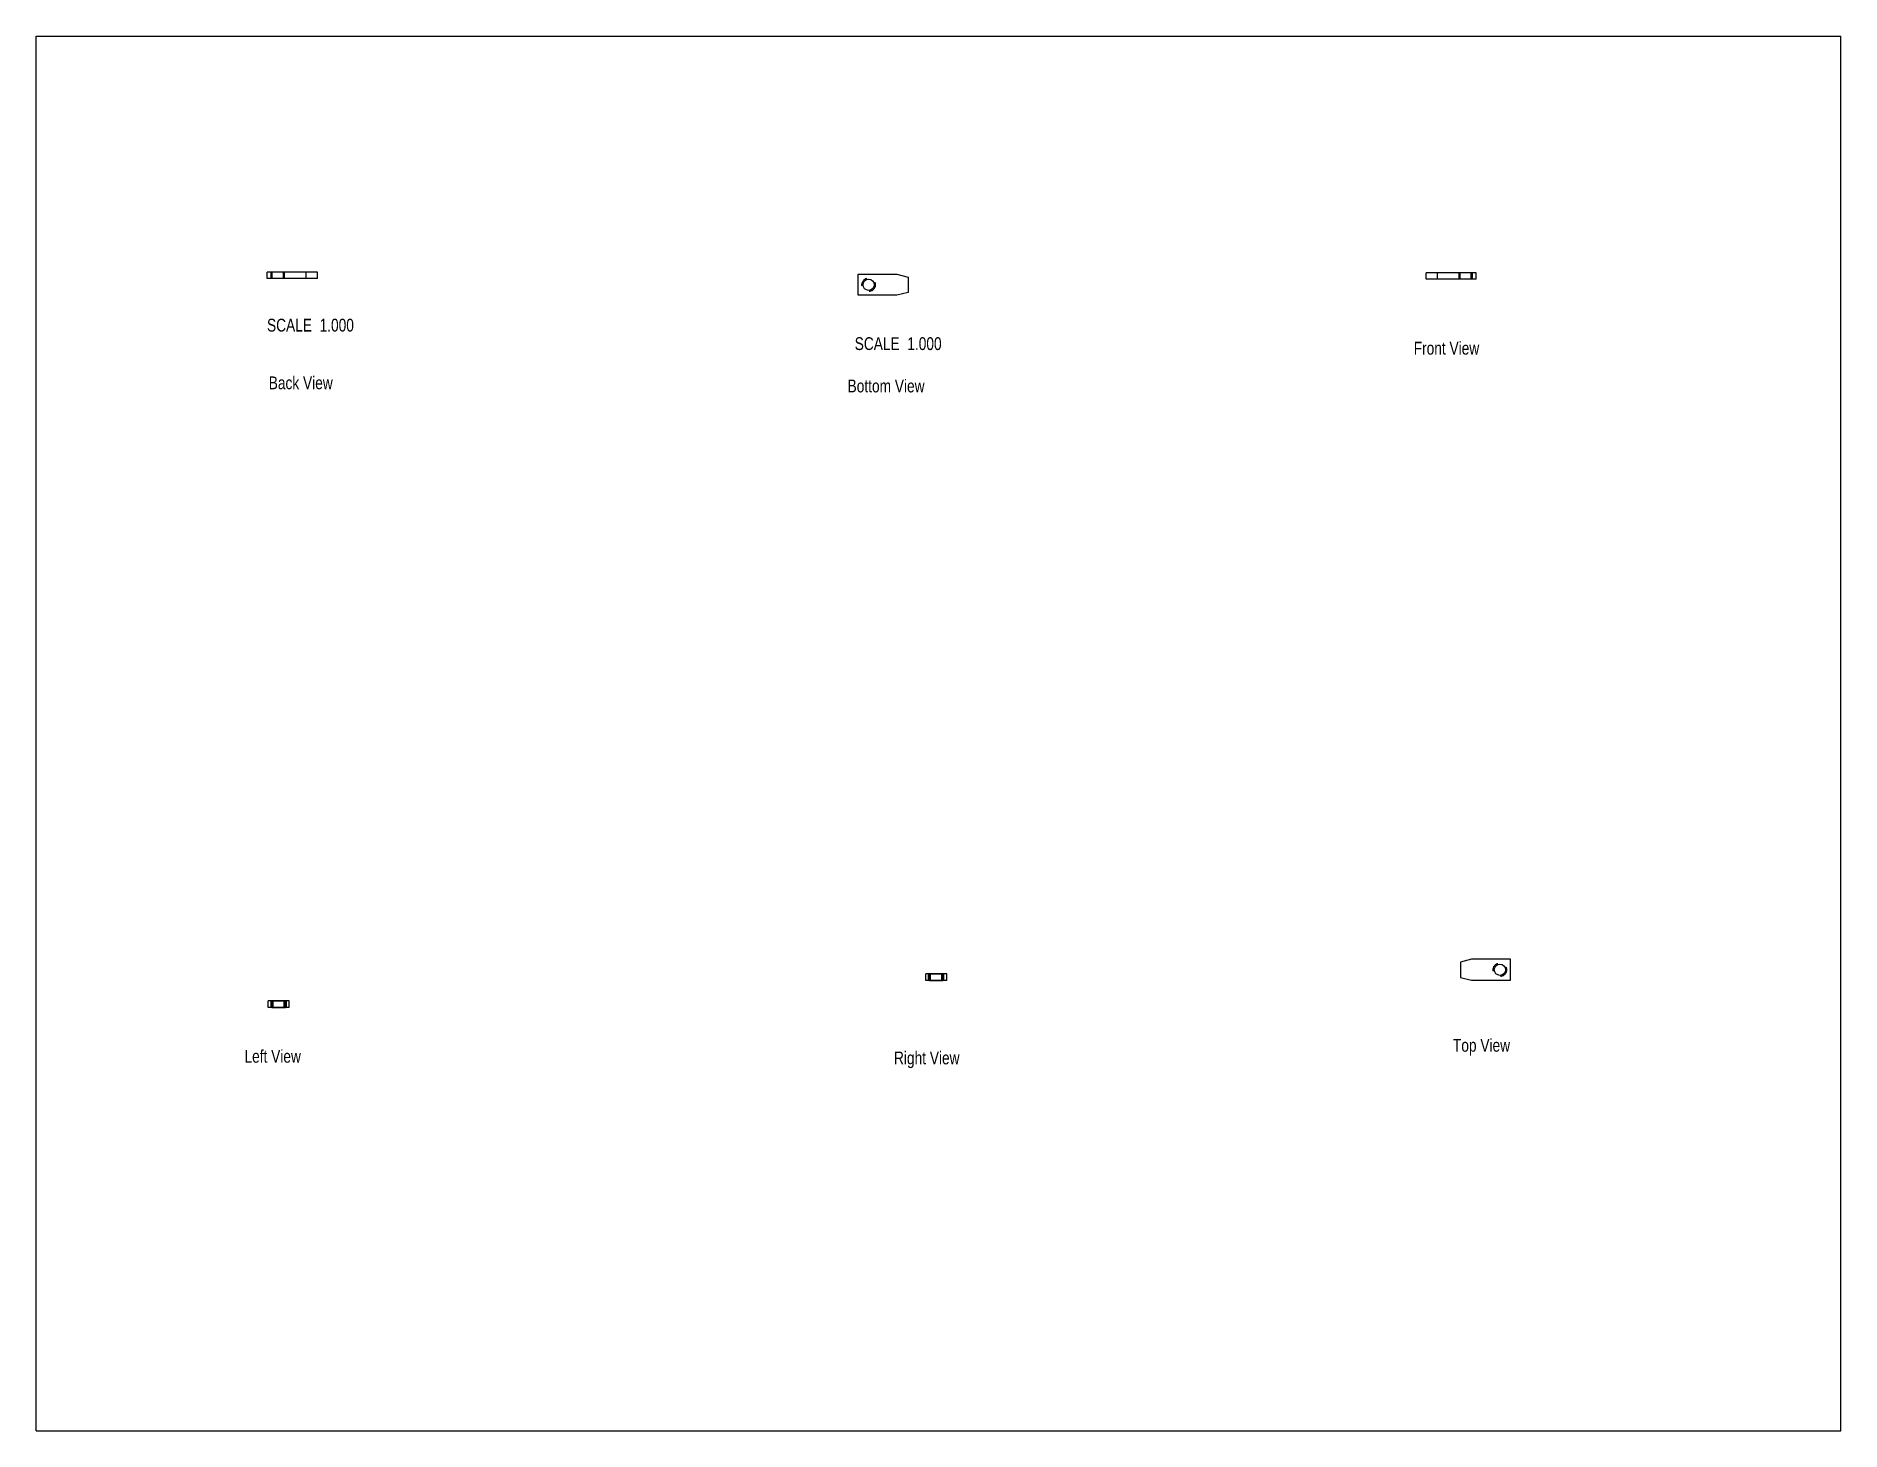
# Model space of a CAD drawing. Header units: inches. Extents: x 0 to 22, y 0 to 17.
import ezdxf

# ---------------------------------------------------------------- set-up
doc = ezdxf.new("R2010")
doc.units = ezdxf.units.IN
doc.header["$LTSCALE"] = 1.21
doc.header["$MEASUREMENT"] = 0
doc.linetypes.add('HIDDEN', pattern=[0.2, 0.1, -0.1])
doc.layers.get('0').update_dxf_attribs({"linetype": 'CONTINUOUS'})
doc.layers.add('02___PRT_ALL_AXES', color=7, linetype='CONTINUOUS')
doc.styles.get("Standard").update_dxf_attribs({"font": 'txt', "width": 0.8})

msp = doc.modelspace()

# ---------------------------------------------------------------- linework, layer by layer
at = {"color": 7, "linetype": 'CONTINUOUS'}
for p, q in [((0, 0), (0, 17)), ((0, 17), (22, 17)), ((22, 0), (22, 17)), ((2.818, 14.044), (2.818, 14.123)), ((3.429, 14.123), (2.818, 14.123)), ((3.291, 14.044), (3.291, 14.123)), ((3.429, 14.044), (3.429, 14.123)), ((10.02, 13.841), (10.02, 14.097)), ((10.02, 14.097), (10.492, 14.097)), ((10.492, 14.097), (10.63, 14.063)), ((16.944, 14.037), (16.944, 14.115)), ((17.555, 14.115), (16.944, 14.115)), ((17.082, 14.037), (17.082, 14.115)), ((17.555, 14.037), (17.555, 14.115)), ((3.429, 14.044), (2.818, 14.044)), ((10.63, 13.875), (10.492, 13.841)), ((10.63, 14.063), (10.63, 13.875)), ((17.555, 14.037), (16.944, 14.037)), ((10.492, 13.841), (10.02, 13.841)), ((17.498, 5.748), (17.361, 5.714)), ((17.971, 5.748), (17.498, 5.748)), ((17.971, 5.493), (17.971, 5.748)), ((10.844, 5.491), (10.844, 5.57)), ((11.1, 5.57), (10.844, 5.57)), ((10.878, 5.491), (10.878, 5.57)), ((11.066, 5.491), (11.066, 5.57)), ((11.1, 5.491), (11.1, 5.57)), ((17.361, 5.714), (17.361, 5.527)), ((17.361, 5.527), (17.498, 5.493)), ((11.1, 5.491), (10.844, 5.491)), ((17.498, 5.493), (17.971, 5.493)), ((2.829, 5.161), (2.829, 5.24)), ((3.085, 5.24), (2.829, 5.24)), ((3.085, 5.161), (2.829, 5.161)), ((2.864, 5.161), (2.864, 5.24)), ((3.051, 5.161), (3.051, 5.24)), ((3.085, 5.161), (3.085, 5.24)), ((0, 0), (22, 0))]:
    msp.add_line(p, q, dxfattribs=at)
at = {"layer": '02___PRT_ALL_AXES', "color": 8, "linetype": 'HIDDEN'}
for p, q in [((2.864, 14.044), (2.864, 14.123)), ((2.878, 14.123), (2.864, 14.123)), ((3.028, 14.123), (3.014, 14.123)), ((3.028, 14.044), (3.028, 14.123)), ((17.359, 14.115), (17.345, 14.115)), ((17.345, 14.037), (17.345, 14.115)), ((17.509, 14.115), (17.495, 14.115)), ((17.509, 14.037), (17.509, 14.115)), ((2.878, 14.044), (2.864, 14.044)), ((3.028, 14.044), (3.014, 14.044)), ((17.359, 14.037), (17.345, 14.037)), ((17.509, 14.037), (17.495, 14.037)), ((10.89, 5.491), (10.89, 5.57)), ((10.89, 5.57), (10.904, 5.57)), ((11.04, 5.57), (11.054, 5.57)), ((11.054, 5.491), (11.054, 5.57)), ((10.89, 5.491), (10.904, 5.491)), ((11.04, 5.491), (11.054, 5.491)), ((2.875, 5.161), (2.875, 5.24)), ((2.875, 5.24), (2.889, 5.24)), ((2.875, 5.161), (2.889, 5.161)), ((3.025, 5.24), (3.039, 5.24)), ((3.025, 5.161), (3.039, 5.161)), ((3.039, 5.161), (3.039, 5.24))]:
    msp.add_line(p, q, dxfattribs=at)
at = {"layer": '02___PRT_ALL_AXES', "color": 7, "linetype": 'CONTINUOUS'}
for p, q in [((2.878, 14.044), (2.878, 14.123)), ((3.014, 14.123), (2.878, 14.123)), ((3.014, 14.044), (3.014, 14.123)), ((17.495, 14.115), (17.359, 14.115)), ((17.359, 14.037), (17.359, 14.115)), ((17.495, 14.037), (17.495, 14.115)), ((3.014, 14.044), (2.878, 14.044)), ((17.495, 14.037), (17.359, 14.037)), ((10.904, 5.491), (10.904, 5.57)), ((10.904, 5.57), (11.04, 5.57)), ((11.04, 5.491), (11.04, 5.57)), ((10.904, 5.491), (11.04, 5.491)), ((2.889, 5.161), (2.889, 5.24)), ((2.889, 5.24), (3.025, 5.24)), ((2.889, 5.161), (3.025, 5.161)), ((3.025, 5.161), (3.025, 5.24))]:
    msp.add_line(p, q, dxfattribs=at)
at = {"layer": '02___PRT_ALL_AXES', "color": 8, "linetype": 'HIDDEN'}
for centre in [(10.148, 13.969), (17.843, 5.62)]:
    msp.add_circle(centre, 0.082, dxfattribs=at)
at = {"layer": '02___PRT_ALL_AXES', "color": 7, "linetype": 'CONTINUOUS'}
for centre in [(10.148, 13.969), (17.843, 5.62)]:
    msp.add_circle(centre, 0.068, dxfattribs=at)

# ---------------------------------------------------------------- texts
at = {"color": 2, "linetype": 'CONTINUOUS', "line_spacing_factor": 0.9}
for s, insert, char_height, width, attachment_point in [('SCALE  1.000', (3.874, 13.555), 0.15625, 1.5, 3), ('SCALE  1.000', (11.038, 13.33), 0.15625, 1.5, 3), ('Front View', (17.192, 13.274), 0.1562, 1.25, 2), ('Back View', (3.226, 12.852), 0.1562, 1.125, 2), ('Bottom View', (10.361, 12.814), 0.15625, 1.375, 2), ('Left View', (2.884, 4.644), 0.1562, 1.125, 2), ('Right View', (10.857, 4.624), 0.1562, 1.25, 2), ('Top View', (17.619, 4.778), 0.1562, 1, 2)]:
    msp.add_mtext(s, dxfattribs=dict(at, insert=insert, char_height=char_height, width=width, attachment_point=attachment_point))

doc.saveas('drawing.dxf')
